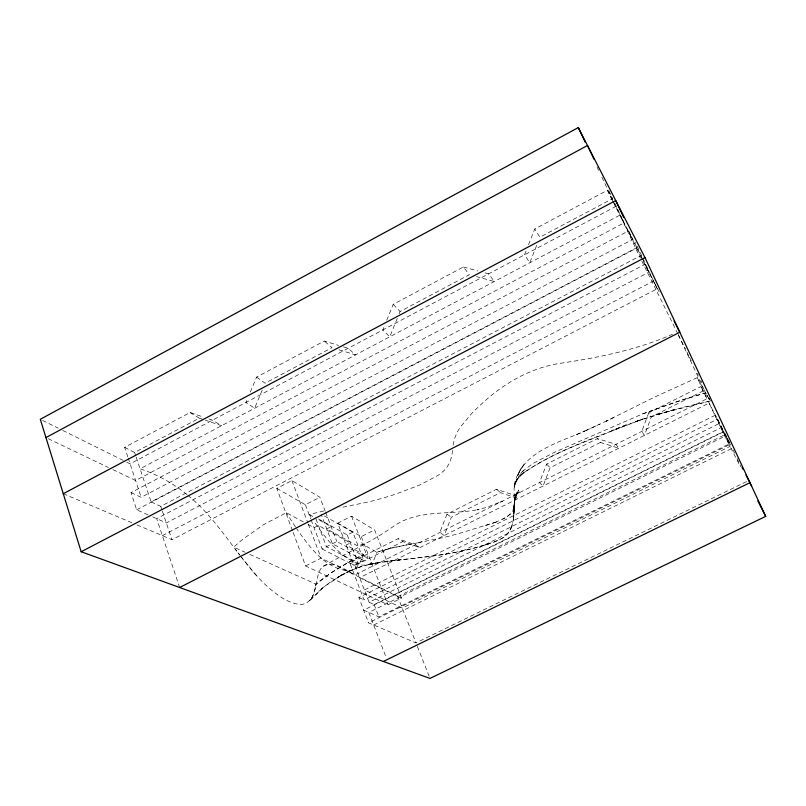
<?xml version="1.0" encoding="UTF-8"?>
<svg xmlns="http://www.w3.org/2000/svg" width="806" height="806" viewBox="0 0 806 806"><rect width="100%" height="100%" fill="white"/><g stroke="black" fill="none" stroke-linecap="round" stroke-linejoin="round"><path stroke-width="0.6" stroke-dasharray="4.03 3.02" d="M706.207 393.852L705.653 392.834L682.662 399.756L642.372 414.002L554.991 452.045L532.927 463.45L522.348 471.54L516.565 479.54L514.077 488.114L514.319 505.03L512.767 511.175L507.226 516.827L496.063 522.076M513.775 514.178L513.996 509.412C514.218 521.401 511.276 535.668 498.43 540.111C462.755 554.306 423.765 557.228 385.943 561.329L400.229 559.807L380.825 562.205L366.569 565.026M514.137 507.548L513.835 512.344L514.349 503.851M513.795 513.724L514.107 508.022M513.835 511.87L514.178 507.075M513.472 517.895L513.684 515.467M513.855 509.926L514.268 505.644M452.438 450.332C451.985 458.805 448.66 467.309 441.708 472.548A29.55 10.881 -22.5 0 1 437.668 475.58L419.876 484.95L396.623 493.796A153.855 61.417 -22.3 0 1 373.107 500.768A145.785 57.901 -22.3 0 1 368.453 501.937L339.92 507.78M453.063 445.295L454.685 438.273L456.841 433.003A96.529 35.958 -24.7 0 1 460.115 427.412L471.379 413.881A166.459 60.077 -25.5 0 1 482.935 402.718C503.982 383.334 529.733 368.523 558.175 363.627C597.216 357.874 636.135 350.207 672.506 334.258M315.599 586.184L316.023 584.169L331.125 572.885L346.409 563.505L363.597 554.498L346.167 545.068L350.338 542.962L318.441 525.472L314.058 527.698L307.65 524.232M315.378 587.181C314.32 596.339 307.842 606.837 297.071 603.986A143.005 43.635 61.8 0 1 282.644 598.143C265.738 587.645 252.872 572.109 240.873 556.513M515.316 482.572L513.835 488.295L516.565 479.54L514.379 485.222L516.424 480.285L515.578 482.119L521.825 474.21L520.555 475.369L524.253 472.084L522.973 473.223C559.354 448.448 602.334 435.139 642.987 418.999L634.775 421.83L676.143 409.085L659.117 413.941L684.667 406.949L710.348 401.035L708.414 397.882M511.901 526.106L510.198 529.985C515.9 519.004 512.304 505.956 515.88 494.431L513.885 507.982L514.712 499.226L513.865 509.09L514.55 500.264L513.855 510.198L514.409 501.312L513.845 511.286L514.278 502.37L516.324 493.353L514.49 500.919L516.817 492.365L514.742 499.559L517.361 491.479L515.054 498.269L518.621 490.048L515.84 495.972L516.868 494.068L514.933 496.375L518.157 492.657L516.052 494.582L519.719 491.801L514.913 494.944L516.545 494.088M648.77 412.753L641.767 431.411L644.417 435.401L651.349 416.914L702.943 391.031L700.837 386.598L648.77 412.753L651.349 416.914M600.41 442.474L550.105 467.712L543.063 486.068L539.496 482.603L546.619 464.075L597.367 438.575L615.955 444.328L618.837 448.186L600.41 442.474L597.367 438.575M446.998 514.117L439.774 532.514L444.197 535.486L451.35 517.25L500.425 492.637L518.117 498.541L514.329 495.196L496.496 489.252L446.998 514.117L451.35 517.25M536.675 245.367L529.804 262.776L524.535 254.827L526.308 250.334M528.535 244.712L534.751 228.975L607.452 190.266L612.6 200.321M511.216 527.789L511.447 527.205C506.007 541.088 488.849 543.566 476.396 547.476C440.61 557.5 403.202 558.014 366.871 564.815L378.8 562.366L364.473 565.621L355.033 568.653L362.035 566.225L348.877 571.373L352.756 569.711L339.87 575.998L348.545 571.444L346.278 572.653M397.277 318.39L389.792 336.777L382.779 329.946L384.674 325.292M399.151 313.786L400.078 311.489L469.364 274.695L463.359 266.998L393.217 304.346L386.578 320.637M262.222 390.023L254.605 408.239L245.961 402.446L247.895 397.842M250.313 392.069L256.6 377.087L324.314 341.039L338.601 345.401M311.317 598.636C316.718 589.569 315.519 578.184 320.597 569.006C329.986 557.974 345.331 569.368 354.529 575.172L707.023 398.748L697.23 377.682L654.361 397.197L606.082 421.256L613.84 417.367M310.532 599.724L322.662 587.866L318.803 591.211M516.747 479.741L522.298 473.575L516.747 479.741L518.057 478.25L514.037 486.018C520.333 452.085 557.923 443.028 584.965 431.029L576.219 434.696M309.665 600.692L324.203 586.677L342.177 574.779M520.837 473.162L524.061 469.918M510.561 514.127L502.632 519.366M520.978 475.066C552.533 451.068 591.886 440.529 627.612 424.288L611.553 430.686L642.785 419.1L659.248 413.901M321.413 588.944L329.856 582.476L342.107 574.819L337.563 577.418L338.963 576.622M323.277 566.144C346.439 553.027 370.972 542.257 392.794 526.852C418.113 508.515 450.494 515.487 479.177 509.392L477.092 509.866L486.189 507.488L502.4 501.231L499.992 502.259M340.706 575.615L350.328 570.759M127.801 456.871L124.648 447.35L190.055 412.521L203.052 416.954M124.648 447.35L134.632 452.478L199.304 418.133L203.978 419.725M607.452 190.266L611.663 199.112L539.879 237.236L534.751 228.975M148.072 514.863L136.647 509.815L131.005 492.627L628.579 230.869L641.959 257.779M131.005 492.627L141.181 497.312L632.619 239.422L628.579 230.869M136.204 457.183L151.095 501.886L636.559 247.754L613.93 203.535M136.647 509.815L637.244 247.785M151.095 501.886L160.767 506.329L640.387 255.855L636.559 247.754M162.349 535.627L653.585 281.022L645.032 264.297L156.696 518.671L179.637 587.493M137 524.908L171.97 539.698L657.233 288.76L635.41 242.384M292.507 530.711L276.801 488.416L291.933 480.598L319.891 497.282L325.241 511.246M276.801 488.416L305.373 504.717L319.891 497.282M351.547 516.162L367.969 558.286L353.965 565.318L337.734 523.175L351.547 516.162L374.589 529.895L401.509 598.062L387.908 604.792L305.585 565.953L292.941 531.889M318.471 518.903L347.265 535.003L352.806 532.202L363.768 560.402L332.404 543.758L321.1 514.137M311.096 519.86L322.098 548.977L336.827 541.521L367.969 558.286M337.734 523.175L361.29 536.615L374.589 529.895M305.585 565.953L321.11 558.115L401.509 598.062M746.558 481.585L415.987 642.906L368.533 622.826L358.841 597.528L717.562 419.11L719.557 423.321L364.03 599.916L349.824 562.931L398.114 538.68L415.231 544.796L419.866 547.647L402.879 541.572L398.114 538.68M349.824 562.931L355.003 565.59L402.879 541.572M355.003 565.59L369.128 602.263L721.501 427.442L700.837 386.598M369.128 602.263L374.135 604.571L723.425 431.502L721.501 427.442M723.949 431.633L363.667 610.132L378.891 616.862L729.652 443.713L723.949 431.633L730.387 444.247L368.533 622.826M397.751 596.621L724.231 434.998L709.089 403.081L359.678 577.731L397.751 596.621L415.987 642.906M373.672 625.003L732.261 448.247M607.009 420.772L583.705 431.542L599.966 424.188M303.388 521.925L286.301 512.687L263.099 524.968L243.755 538.569A141.836 48.692 -21.2 0 0 236.017 545.098L233.76 547.153L245.185 552.301M642.372 414.002L674.642 402.345L705.653 392.834L678.219 334.671M496.637 521.865L458.876 533.572A211.746 77.406 -24 0 1 443.119 537.612L415.08 543.345M495.871 522.147L482.764 526.469M484.628 545.178L489.313 543.748M659.096 413.931L710.277 400.995M311.045 517.089L309.292 514.46L326.732 510.299M462.312 550.72L463.702 550.407L457.717 551.717M417.155 542.972L394.205 547.395L380.563 551.042A46.305 14.77 -21.6 0 0 376.966 552.231L362.448 544.131L358.267 546.246L326.732 528.887L331.135 526.65L316.939 518.721M406.899 544.836L389.751 548.453L376.966 552.231L373.934 559.827L369.873 563.878A155.498 39.474 61.8 0 1 359.899 564.593C339.316 557.087 325.886 538.307 313.675 520.978M409.005 544.453L411.07 544.07M463.359 266.998L477.787 270.917M485.01 272.881L488.617 273.859L494.34 281.516L476.497 276.639M343.356 346.852L348.121 348.313L355.557 354.882L337.885 349.461M208.956 418.969L212.502 420.178L221.529 425.729L205.147 420.127M63.261 493.715L132.647 523.064M152.636 516.878L166.338 522.933L648.77 272.226L642.483 258.897M249.759 554.357L316.023 584.169A108.075 33.368 -21.9 0 1 356.605 558.004L363.597 554.498L360.252 562.054L356.907 566.83A176.665 46.829 61.5 0 1 347.678 570.799C324.334 567.998 309.292 546.579 296.598 528.676M358.841 597.528L364.03 599.916M48.219 438.686L108.377 467.46M112.921 469.636L135.62 480.497L624.146 222.869L621.99 218.315M42.547 420.41L58.264 428.198M62.747 430.434L125.615 461.616M126.744 462.17L130.109 463.843L615.754 206.477L614.152 203.102M322.098 548.977L353.965 565.318M309.292 514.46L315.841 518.117M324.385 516.001L352.806 532.202M697.23 377.682L706.066 393.6M190.055 412.521L199.304 418.133M256.6 377.087L265.083 383.193L331.991 347.648L324.314 341.039M187.032 494.642C173.068 483.348 157.18 474.341 140.073 468.79L619.874 215.162L640.337 258.031M187.899 495.378C208.774 512.183 223.997 534.509 240.158 555.586M496.496 489.252L500.425 492.637M393.217 304.346L400.078 311.489M546.619 464.075L550.105 467.712M256.318 575.373L241.649 557.52M238.032 552.795L239.453 554.659M235.191 549.047L236.611 550.921M295.449 526.953L286.301 512.687M709.34 399.514L707.567 396.361M707.739 396.663L706.842 395.021M706.741 394.839L707.255 395.776M613.175 201.44L632.619 239.422M611.663 199.112L613.356 202.427M654.16 282.13L659.862 293.263M640.387 255.855L642.624 260.217M643.178 261.315L657.233 288.76M717.562 419.11L723.415 430.585M730.669 445.124L725.884 435.734L368.836 612.419L386.155 657.505M723.425 431.502L729.652 443.713M724.231 434.998L740.291 466.503M677.866 333.855L641.798 261.033M678.32 334.762L685.432 349.069M686.853 351.94L688.918 356.111M689.422 357.139L691.951 362.267M697.381 373.329L698.328 375.284M700.837 380.442L701.915 382.659M609.054 191.012L612.822 198.971M614.978 203.525L621.446 217.177M597.024 167.033L598.636 170.409M601.84 177.179L613.618 201.974M733.007 449.819L734.578 453.163M737.047 458.423L740.774 466.331M709.058 397.791L709.743 399.343M417.347 646.341L429.981 678.42M361.29 536.615L387.908 604.792M347.265 535.003L358.166 563.213L326.511 546.74L315.267 517.109M374.135 604.571L378.891 616.862M325.684 512.415L336.827 541.521M305.373 504.717L310.653 518.691M291.933 480.598L307.852 522.882M308.285 524.061L321.11 558.115M160.767 506.329L161.966 509.886M162.359 511.075L171.97 539.698M134.632 452.478L135.811 456.005M128.194 458.06L141.181 497.312M710.177 400.401L710.358 400.955M519.245 472.034L517.049 477.092L520.102 470.13L524.343 463.873L519.245 472.034M715.275 415.221L364.393 589.952L402.265 608.077L730.035 446.393L715.275 415.221"/><path stroke-width="1.21" d="M578.305 127.58L40.3 419.291L81.164 551.737L429.981 678.42L765.7 516.384L644.981 257.577L578.305 127.58L585.257 142.239M45.952 437.598L587.493 145.503L593.962 159.155M63.261 493.715L615.724 200.543L623.723 217.539M81.164 551.737L644.981 257.577M179.637 587.493L679.811 332.243L674.108 321.11M383.334 661.474L749.973 482.673M741.973 467.299L743.122 469.535M745.973 475.137L751.686 486.34M757.821 500.919L765.7 516.384"/></g></svg>
